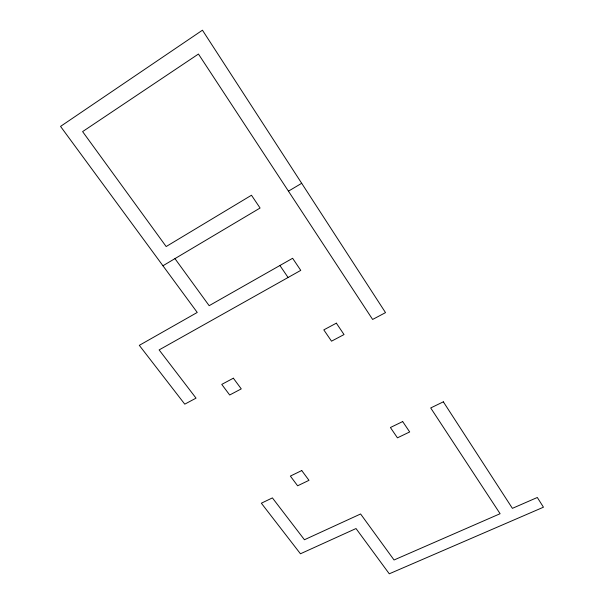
<?xml version="1.0" encoding="UTF-8"?>
<svg xmlns="http://www.w3.org/2000/svg" width="604" height="604" viewBox="0 0 604 604"><rect width="100%" height="100%" fill="white"/><g stroke="black" fill="none" stroke-linecap="round" stroke-linejoin="round"><path stroke-width="0.91" d="M162.944 265.76L260.082 208.025L251.475 195.243L166.168 246.545L82.605 131.604L198.452 54.035L372.623 319.448L385.526 312.63L202.446 30.2L60.543 126.402L197.244 312.449L139.305 345.352L184.771 404.159L196.036 398.142L159.116 349.912L300.762 270.373L292.615 258.286L209.158 305.677L174.949 258.625M288.44 191.166L301.69 183.299M279.909 265.503L288.078 277.493M233.355 378.202L221.759 384.401L229.686 395.001L241.26 388.885L233.355 378.202M336.353 323.17L323.804 329.875L331.521 341.177L344.031 334.563L336.353 323.17M301.751 470.561L290.365 476.088L297.621 485.79L308.984 480.331L301.751 470.561M402.679 421.562L390.411 427.519L397.44 437.832L409.686 431.951L402.679 421.562M443.344 401.826L430.705 407.957L500.104 513.717L394.05 559.984L360.603 513.981L304.439 539.75L272.404 497.9L261.351 503.207L300.445 553.777L356.02 528.538L389.278 573.8L543.457 507.201L537.311 497.485L512.403 508.349L443.344 401.826"/></g></svg>
